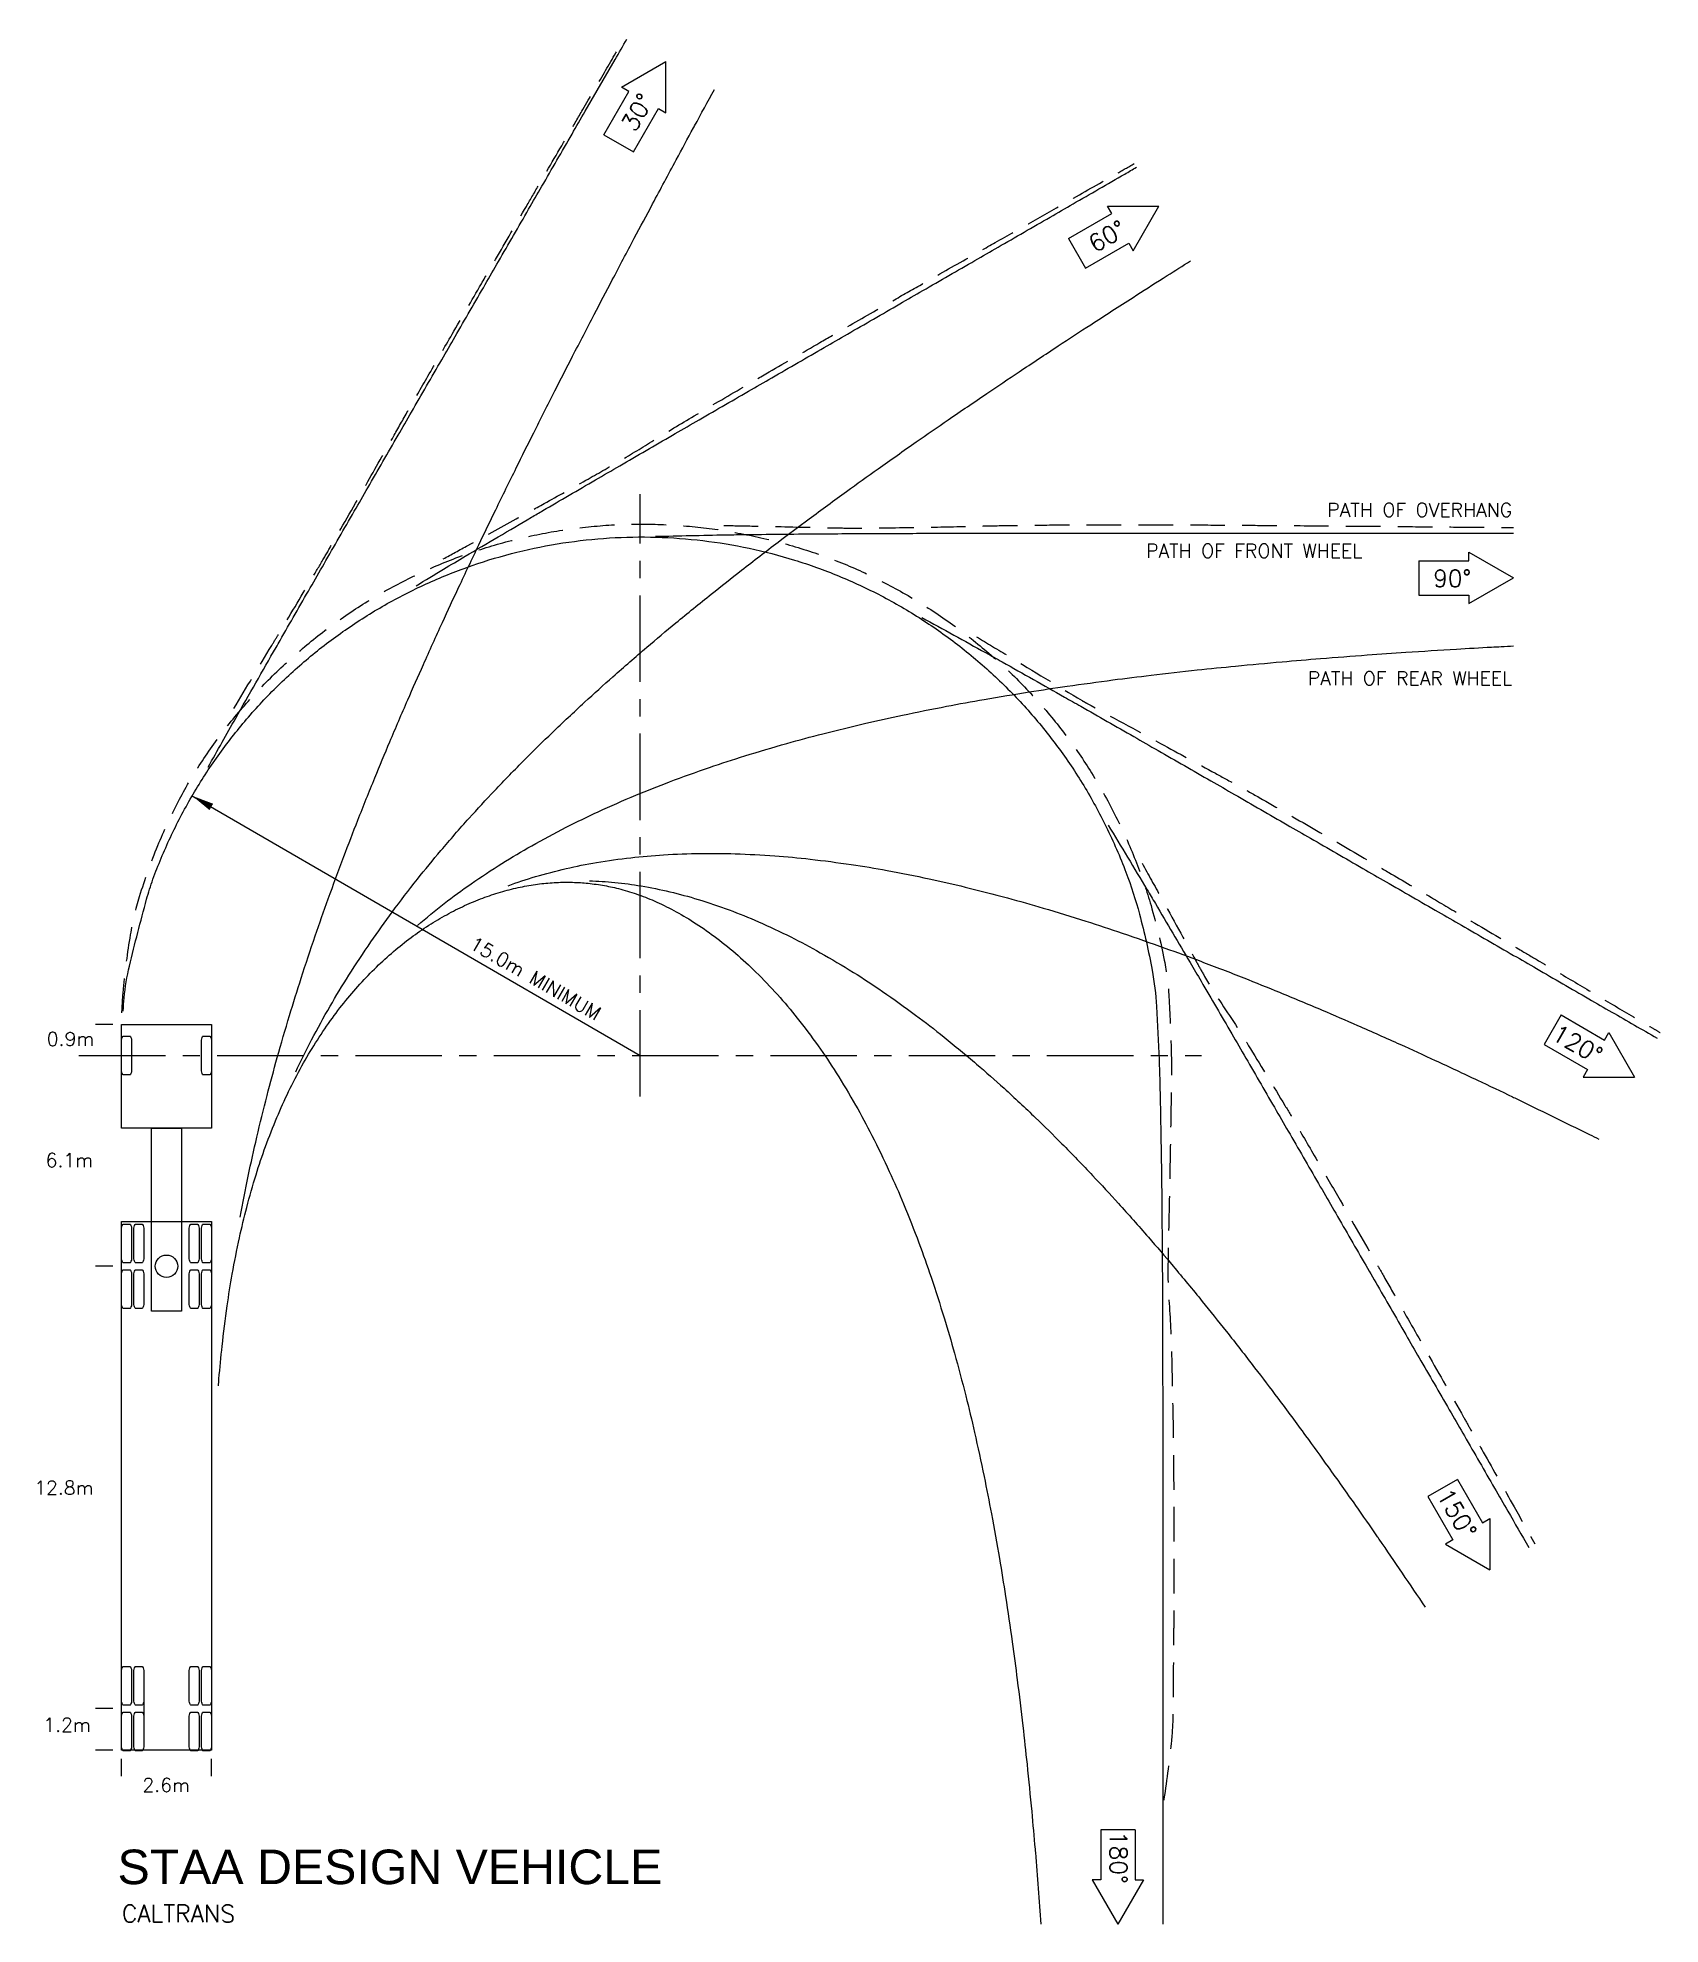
# Model space of a CAD drawing. Extents: x -17.4 to 29.5, y -25.1 to 29.5.
import ezdxf
from ezdxf.enums import TextEntityAlignment as Align

# ---------------------------------------------------------------- set-up
doc = ezdxf.new("R2010")
doc.units = 0
doc.header["$LTSCALE"] = 2
doc.header["$MEASUREMENT"] = 0
doc.linetypes.add('CENTER', pattern=[2, 1.25, -0.25, 0.25, -0.25])
doc.linetypes.add('DASHED', pattern=[0.75, 0.5, -0.25])
doc.layers.get('0').update_dxf_attribs({"linetype": 'CONTINUOUS'})
for name, color, linetype in [('DIMS', 1, 'CONTINUOUS'), ('OVERHANG', 2, 'DASHED'), ('TEXT', 4, 'CONTINUOUS'), ('VEHICLE', 7, 'CONTINUOUS'), ('WHEELS', 3, 'CONTINUOUS')]:
    doc.layers.add(name, color=color, linetype=linetype)
doc.styles.add('SANSSERIF', font='SAS_____.pfb', dxfattribs={"height": 2})
doc.styles.get("Standard").update_dxf_attribs({"font": 'ROMANS.shx'})

msp = doc.modelspace()

# ---------------------------------------------------------------- linework, layer by layer
msp.add_line((-14.355, -18.239), (-14.355, -19.561))
at = {"layer": 'DIMS', "linetype": 'CENTER'}
for p, q in [((0, -1.186), (0, 16.239)), ((-16.233, 0), (16.233, 0))]:
    msp.add_line(p, q, dxfattribs=at)
at = {"layer": 'DIMS'}
for p, q in [((-12.976, 7.525), (0, 0)), ((-15.25, 0.9), (-15.75, 0.9)), ((-15.25, -6.1), (-15.75, -6.1)), ((-15.25, -18.9), (-15.75, -18.9)), ((-15.25, -20.1), (-15.75, -20.1)), ((-15, -20.85), (-15, -20.35)), ((-12.4, -20.85), (-12.4, -20.35))]:
    msp.add_line(p, q, dxfattribs=at)
msp.add_solid([(-12.458, 7.101), (-12.351, 7.285), (-12.958, 7.514)], dxfattribs=at)
at = {"layer": 'OVERHANG', "flags": 128}
for points in [[(-11.755, 10.037, 0.00001), (-10.659, 11.861, 0.000053), (-10.462, 12.188, 0.000703), (-9.505, 13.787, 0.002035), (-9.177, 14.342, 0.002415), (-8.902, 14.815, 0.000674), (-7.93, 16.517, 0.000651), (-7.118, 17.948, -0.001245), (-6.692, 18.696, -0.000659), (-6.101, 19.725, -0.000591), (-5.44, 20.869, -0.000133), (-4.592, 22.333, -0.000275), (-4.183, 23.038, -0.000056), (-3.29, 24.572, -0.000136), (-2.922, 25.205, -0.000012), (-2.051, 26.7, -0.000026), (-1.66, 27.372, -0.000005), (-1.035, 28.444, 0.000008), (-0.448, 29.451, 0.00002)], [(-5.699, 14.367, -0.000218), (-4.983, 14.761, -0.000089), (-3.585, 15.529, 0.000154), (-2.777, 15.973, 0.002877), (-1.569, 16.646, 0.003517), (-0.588, 17.209, 0.007127), (0.395, 17.801, -0.006001), (1.561, 18.508, -0.000533), (2.979, 19.342, -0.001011), (3.728, 19.779, -0.000423), (5.199, 20.632, -0.000886), (5.903, 21.038, -0.000485), (7.249, 21.809, -0.000782), (8.085, 22.286, -0.000003), (9.424, 23.046, -0.000005), (10.271, 23.526, -0.000001), (11.364, 24.146, 0.000003), (12.456, 24.766, 0.000084), (13.776, 25.516, 0.00008), (14.292, 25.809, 0.000403)], [(-14.991, 1.235, -0.01449), (-14.945, 1.924, -0.017265), (-14.739, 3.495, -0.032751), (-14.478, 4.603, -0.023872), (-13.952, 6.074, -0.022265), (-13.361, 7.343, -0.024178), (-12.71, 8.456, -0.022593), (-11.932, 9.539, -0.022375), (-11.052, 10.558, -0.020888), (-10.078, 11.506, -0.021505), (-9.057, 12.344, -0.022107), (-7.951, 13.101, -0.022078), (-6.781, 13.757, -0.022386), (-5.563, 14.305, -0.022213), (-4.291, 14.746, -0.022019), (-2.988, 15.071, -0.022101), (-1.667, 15.28, -0.021972), (-0.318, 15.373, -0.022349), (1.011, 15.346, -0.021623), (2.325, 15.204, -0.021037), (3.659, 14.943, -0.021599), (4.976, 14.567, -0.022588), (6.199, 14.097, -0.022585), (7.376, 13.517, -0.021632), (8.547, 12.807, -0.020966), (9.638, 12.01, -0.021335), (10.641, 11.139, -0.022475), (11.577, 10.169, -0.022723), (12.412, 9.13, -0.022154), (13.143, 8.034, -0.021346), (13.8, 6.834, -0.02128), (14.357, 5.571, -0.022547), (14.776, 4.337, -0.022219), (15.16, 2.757, -0.033798), (15.295, 1.697, -0.008057), (15.358, 0.206, -0.01085), (15.364, -0.902, -0.000174), (15.336, -2.507, -0.000276), (15.318, -3.521, -0.001186), (15.281, -5.278, 0.002437), (15.265, -6.133, 0.022126), (15.294, -7.077, -0.012995), (15.372, -8.683, -0.000966), (15.41, -10.478, -0.002225), (15.421, -11.257, -0.000874), (15.435, -12.896, -0.001516), (15.438, -13.842, -0.000745), (15.438, -14.225, -0.00013), (15.432, -16.43, -0.001391), (15.43, -16.675, -0.000145), (15.409, -19.019, -0.024171), (15.359, -19.897, -0.012224), (15.133, -21.621)], [(2.415, 15.338, -0.000337), (3.282, 15.32, -0.000558), (5.093, 15.28, 0.001414), (5.808, 15.265, 0.00656), (6.44, 15.262, 0.0022), (8.326, 15.287, 0.002461), (9.804, 15.319, -0.003502), (10.842, 15.34, -0.001441), (12.175, 15.354, -0.001618), (13.361, 15.359, -0.000632), (15.044, 15.358, -0.001268), (15.882, 15.355, -0.000097), (17.315, 15.345, -0.000127), (18.404, 15.337, -0.000044), (20.236, 15.323, -0.000118), (20.925, 15.317, -0.000716), (22.185, 15.305, 0.000554), (23.445, 15.293, 0.000488), (24.69, 15.283, -0.000237), (25.26, 15.279, -0.00033)], [(9.728, 12.118, 0.000351), (10.661, 11.552, 0.00016), (12.786, 10.268, 0.007057), (12.835, 10.24, 0.003806), (12.911, 10.198, 0.000136), (15.05, 9.031, 0.00021), (16.638, 8.165, -0.000531), (17.267, 7.822, -0.004389), (17.901, 7.468, -0.001766), (19.466, 6.569, -0.000485), (21.043, 5.652, -0.00125), (21.655, 5.295, -0.00006), (22.885, 4.57, -0.000078), (23.838, 4.009, -0.000031), (25.456, 3.055, -0.000088), (26.019, 2.723, -0.00086), (27.108, 2.077, 0.000584), (28.197, 1.432, 0.000473), (29.272, 0.799, -0.000079), (29.505, 0.661, -0.000488)], [(14.518, 5.565, 0.000246), (15.061, 4.578, 0.000185), (16.082, 2.726, 0.000873), (16.299, 2.334, 0.021733), (16.762, 1.581, -0.01167), (17.652, 0.196, -0.001222), (18.65, -1.449, -0.003803), (18.966, -1.981, -0.000672), (19.621, -3.108, -0.000702), (20.244, -4.188, -0.000231), (21.316, -6.051, -0.00123), (21.516, -6.401, -0.00024), (21.956, -7.178, -0.000129), (22.774, -8.622, -0.000053), (23.817, -10.465, -0.000259), (24.03, -10.843, -0.000346), (24.387, -11.477, -0.000138), (25.28, -13.065, -0.000206), (25.879, -14.132, 0.00093)]]:
    msp.add_lwpolyline(points, format="xyb", dxfattribs=at)
at = {"layer": 'TEXT'}
for p, q in [((-0.544, 28.02), (0.743, 28.763)), ((0.743, 27.277), (0.743, 28.763)), ((-1.054, 26.641), (-0.329, 27.896)), ((-0.329, 27.896), (-0.544, 28.02)), ((-0.196, 26.146), (0.529, 27.401)), ((0.529, 27.401), (0.743, 27.277)), ((-1.054, 26.641), (-0.196, 26.146)), ((13.518, 24.576), (15.004, 24.576)), ((13.641, 24.361), (13.518, 24.576)), ((14.261, 23.289), (15.004, 24.576)), ((12.386, 23.637), (13.641, 24.361)), ((12.386, 23.637), (12.882, 22.779)), ((12.882, 22.779), (14.137, 23.503)), ((14.137, 23.503), (14.261, 23.289)), ((22.524, 14.314), (23.973, 14.314)), ((22.524, 14.314), (22.524, 13.324)), ((23.973, 14.562), (25.26, 13.819)), ((23.973, 14.314), (23.973, 14.562)), ((23.973, 13.076), (25.26, 13.819)), ((22.524, 13.324), (23.973, 13.324)), ((23.973, 13.324), (23.973, 13.076)), ((26.641, 1.173), (26.146, 0.315)), ((26.641, 1.173), (27.896, 0.448)), ((27.896, 0.448), (28.02, 0.663)), ((28.02, 0.663), (28.763, -0.624)), ((26.146, 0.315), (27.401, -0.41)), ((27.401, -0.41), (27.277, -0.624)), ((27.277, -0.624), (28.763, -0.624)), ((23.637, -12.267), (22.779, -12.763)), ((23.637, -12.267), (24.361, -13.522)), ((22.779, -12.763), (23.503, -14.018)), ((24.361, -13.522), (24.576, -13.399)), ((24.576, -13.399), (24.576, -14.884)), ((23.503, -14.018), (23.289, -14.142)), ((23.289, -14.142), (24.576, -14.884)), ((14.315, -22.404), (13.324, -22.404)), ((13.324, -22.404), (13.324, -23.854)), ((14.315, -22.404), (14.315, -23.854)), ((13.076, -23.854), (13.819, -25.14)), ((13.324, -23.854), (13.076, -23.854)), ((14.562, -23.854), (13.819, -25.14)), ((14.315, -23.854), (14.562, -23.854))]:
    msp.add_line(p, q, dxfattribs=at)
at = {"layer": 'VEHICLE'}
for points in [[(-12.4, 0.9), (-12.4, -2.1), (-15, -2.1), (-15, 0.9)], [(-13.267, -2.1), (-13.267, -7.4), (-14.133, -7.4), (-14.133, -2.1)], [(-12.4, -4.8), (-12.4, -20.1), (-15, -20.1), (-15, -4.8)]]:
    msp.add_lwpolyline(points, close=True, dxfattribs=at)
for points in [[(-14.71, -0.402, -0.14), (-14.745, -0.552, -0.24), (-14.765, -0.559), (-14.944, -0.559, -0.24), (-14.964, -0.552, -0.14), (-15, -0.402), (-15, 0.402, -0.14), (-14.964, 0.552, -0.24), (-14.944, 0.559), (-14.765, 0.559, -0.24), (-14.745, 0.552, -0.14), (-14.71, 0.402)], [(-12.4, -0.402, -0.14), (-12.436, -0.552, -0.24), (-12.456, -0.559), (-12.635, -0.559, -0.24), (-12.655, -0.552, -0.14), (-12.691, -0.402), (-12.691, 0.402, -0.14), (-12.655, 0.552, -0.24), (-12.635, 0.559), (-12.456, 0.559, -0.24), (-12.436, 0.552, -0.14), (-12.4, 0.402)], [(-15, -5.037, -0.14), (-14.964, -4.887, -0.24), (-14.944, -4.881), (-14.765, -4.881, -0.24), (-14.745, -4.887, -0.14), (-14.71, -5.037), (-14.71, -5.842, -0.14), (-14.745, -5.992, -0.24), (-14.765, -5.998), (-14.944, -5.998, -0.24), (-14.964, -5.992, -0.14), (-15, -5.842)], [(-14.646, -5.037, -0.14), (-14.61, -4.887, -0.24), (-14.59, -4.881), (-14.411, -4.881, -0.24), (-14.391, -4.887, -0.14), (-14.355, -5.037), (-14.355, -5.842, -0.14), (-14.391, -5.992, -0.24), (-14.411, -5.998), (-14.59, -5.998, -0.24), (-14.61, -5.992, -0.14), (-14.646, -5.842)], [(-13.045, -5.037, -0.14), (-13.009, -4.887, -0.24), (-12.989, -4.881), (-12.81, -4.881, -0.24), (-12.79, -4.887, -0.14), (-12.754, -5.037), (-12.754, -5.842, -0.14), (-12.79, -5.992, -0.24), (-12.81, -5.998), (-12.989, -5.998, -0.24), (-13.009, -5.992, -0.14), (-13.045, -5.842)], [(-12.691, -5.037, -0.14), (-12.655, -4.887, -0.24), (-12.635, -4.881), (-12.456, -4.881, -0.24), (-12.436, -4.887, -0.14), (-12.4, -5.037), (-12.4, -5.842, -0.14), (-12.436, -5.992, -0.24), (-12.456, -5.998), (-12.635, -5.998, -0.24), (-12.655, -5.992, -0.14), (-12.691, -5.842)], [(-15, -6.358, -0.14), (-14.964, -6.208, -0.24), (-14.944, -6.202), (-14.765, -6.202, -0.24), (-14.745, -6.208, -0.14), (-14.71, -6.358), (-14.71, -7.163, -0.14), (-14.745, -7.313, -0.24), (-14.765, -7.319), (-14.944, -7.319, -0.24), (-14.964, -7.313, -0.14), (-15, -7.163)], [(-14.646, -6.358, -0.14), (-14.61, -6.208, -0.24), (-14.59, -6.202), (-14.411, -6.202, -0.24), (-14.391, -6.208, -0.14), (-14.355, -6.358), (-14.355, -7.163, -0.14), (-14.391, -7.313, -0.24), (-14.411, -7.319), (-14.59, -7.319, -0.24), (-14.61, -7.313, -0.14), (-14.646, -7.163)], [(-13.045, -6.358, -0.14), (-13.009, -6.208, -0.24), (-12.989, -6.202), (-12.81, -6.202, -0.24), (-12.79, -6.208, -0.14), (-12.754, -6.358), (-12.754, -7.163, -0.14), (-12.79, -7.313, -0.24), (-12.81, -7.319), (-12.989, -7.319, -0.24), (-13.009, -7.313, -0.14), (-13.045, -7.163)], [(-12.691, -6.358, -0.14), (-12.655, -6.208, -0.24), (-12.635, -6.202), (-12.456, -6.202, -0.24), (-12.436, -6.208, -0.14), (-12.4, -6.358), (-12.4, -7.163, -0.14), (-12.436, -7.313, -0.24), (-12.456, -7.319), (-12.635, -7.319, -0.24), (-12.655, -7.313, -0.14), (-12.691, -7.163)], [(-15, -17.837, -0.14), (-14.964, -17.687, -0.24), (-14.944, -17.681), (-14.765, -17.681, -0.24), (-14.745, -17.687, -0.14), (-14.71, -17.837), (-14.71, -18.642, -0.14), (-14.745, -18.792, -0.24), (-14.765, -18.798), (-14.944, -18.798, -0.24), (-14.964, -18.792, -0.14), (-15, -18.642)], [(-14.646, -17.837, -0.14), (-14.61, -17.687, -0.24), (-14.59, -17.681), (-14.411, -17.681, -0.24), (-14.391, -17.687, -0.14), (-14.355, -17.837), (-14.355, -18.642, -0.14), (-14.391, -18.792, -0.24), (-14.411, -18.798), (-14.59, -18.798, -0.24), (-14.61, -18.792, -0.14), (-14.646, -18.642)], [(-13.045, -17.837, -0.14), (-13.009, -17.687, -0.24), (-12.989, -17.681), (-12.81, -17.681, -0.24), (-12.79, -17.687, -0.14), (-12.754, -17.837), (-12.754, -18.642, -0.14), (-12.79, -18.792, -0.24), (-12.81, -18.798), (-12.989, -18.798, -0.24), (-13.009, -18.792, -0.14), (-13.045, -18.642)], [(-12.691, -17.837, -0.14), (-12.655, -17.687, -0.24), (-12.635, -17.681), (-12.456, -17.681, -0.24), (-12.436, -17.687, -0.14), (-12.4, -17.837), (-12.4, -18.642, -0.14), (-12.436, -18.792, -0.24), (-12.456, -18.798), (-12.635, -18.798, -0.24), (-12.655, -18.792, -0.14), (-12.691, -18.642)], [(-15, -19.158, -0.14), (-14.964, -19.008, -0.24), (-14.944, -19.002), (-14.765, -19.002, -0.24), (-14.745, -19.008, -0.14), (-14.71, -19.158), (-14.71, -19.963, -0.14), (-14.745, -20.113, -0.24), (-14.765, -20.119), (-14.944, -20.119, -0.24), (-14.964, -20.113, -0.14), (-15, -19.963)], [(-14.646, -19.158, -0.14), (-14.61, -19.008, -0.24), (-14.59, -19.002), (-14.411, -19.002, -0.24), (-14.391, -19.008, -0.14), (-14.355, -19.158), (-14.355, -19.963, -0.14), (-14.391, -20.113, -0.24), (-14.411, -20.119), (-14.59, -20.119, -0.24), (-14.61, -20.113, -0.14), (-14.646, -19.963)], [(-13.045, -19.158, -0.14), (-13.009, -19.008, -0.24), (-12.989, -19.002), (-12.81, -19.002, -0.24), (-12.79, -19.008, -0.14), (-12.754, -19.158), (-12.754, -19.963, -0.14), (-12.79, -20.113, -0.24), (-12.81, -20.119), (-12.989, -20.119, -0.24), (-13.009, -20.113, -0.14), (-13.045, -19.963)], [(-12.691, -19.158, -0.14), (-12.655, -19.008, -0.24), (-12.635, -19.002), (-12.456, -19.002, -0.24), (-12.436, -19.008, -0.14), (-12.4, -19.158), (-12.4, -19.963, -0.14), (-12.436, -20.113, -0.24), (-12.456, -20.119), (-12.635, -20.119, -0.24), (-12.655, -20.113, -0.14), (-12.691, -19.963)]]:
    msp.add_lwpolyline(points, format="xyb", close=True, dxfattribs=at)
msp.add_circle((-13.7, -6.1), 0.325, dxfattribs=at)
at = {"layer": 'WHEELS', "flags": 128}
for points in [[(-12.498, 8.343, -0.000309), (-12.093, 9.065, -0.001557), (-11.699, 9.762, -0.000061), (-10.533, 11.807, -0.000618), (-10.418, 12.009, -0.000127), (-9.542, 13.536, -0.000281), (-9.143, 14.229, -0.000056), (-8.268, 15.75, -0.000126), (-7.876, 16.43, -0.000025), (-7.002, 17.946, -0.000056), (-6.613, 18.62, -0.000011), (-5.74, 20.132, -0.000025), (-5.354, 20.802, -0.000005), (-4.482, 22.312, -0.000011), (-4.097, 22.979, -0.000002), (-3.226, 24.487, -0.000005), (-2.842, 25.153, -0.000001), (-1.972, 26.66, -0.000002), (-1.589, 27.324, 0), (-0.726, 28.818, -0.000001), (-0.382, 29.413)], [(-11.568, -4.674, -0.005891), (-11.336, -3.489, -0.006181), (-11.088, -2.365, -0.005245), (-10.792, -1.16, -0.005719), (-10.497, -0.061, -0.004582), (-10.143, 1.157, -0.005128), (-9.805, 2.238, -0.003947), (-9.399, 3.462, -0.004501), (-9.024, 4.529, -0.003364), (-8.572, 5.756, -0.003898), (-8.166, 6.809, -0.002837), (-7.674, 8.037, -0.00333), (-7.242, 9.077, -0.002361), (-6.722, 10.29, -0.002789), (-6.271, 11.311, -0.002012), (-5.721, 12.529, -0.002373), (-5.244, 13.557, -0.001676), (-4.669, 14.773, -0.001993), (-4.178, 15.793, -0.001389), (-3.583, 17.007, -0.001664), (-3.079, 18.018, -0.001152), (-2.468, 19.229, -0.001384), (-1.954, 20.235, -0.000954), (-1.329, 21.443, -0.001149), (-0.806, 22.444, -0.000789), (-0.17, 23.649, -0.000952), (0.361, 24.646, -0.000652), (1.042, 25.917, -0.000894), (1.542, 26.843, -0.000432), (1.572, 26.899, -0.000006), (2.147, 27.953, -0.000763)], [(-6.484, 13.592, -0.000423), (-5.686, 14.074, -0.002326), (-5.062, 14.445, -0.000167), (-3.145, 15.575, -0.000966), (-2.815, 15.769, -0.000204), (-1.292, 16.657, -0.000444), (-0.59, 17.065, -0.00009), (0.931, 17.947, -0.0002), (1.616, 18.344, -0.00004), (3.133, 19.221, -0.00009), (3.81, 19.613, -0.000018), (5.324, 20.487, -0.00004), (5.995, 20.875, -0.000008), (7.506, 21.748, -0.000018), (8.175, 22.134, -0.000003), (9.683, 23.005, -0.000008), (10.35, 23.39, -0.000002), (11.858, 24.26, -0.000003), (12.522, 24.644, -0.000001), (14.017, 25.507, -0.000001), (14.354, 25.702, 0)], [(-9.964, -0.476, -0.011284), (-9.503, 0.454, -0.010032), (-8.97, 1.423, -0.010594), (-8.427, 2.32, -0.008835), (-7.791, 3.284, -0.009614), (-7.174, 4.148, -0.007648), (-6.444, 5.1, -0.008522), (-5.762, 5.931, -0.006538), (-4.95, 6.863, -0.007424), (-4.213, 7.662, -0.005537), (-3.33, 8.571, -0.006395), (-2.548, 9.339, -0.004646), (-1.606, 10.223, -0.00544), (-0.787, 10.962, -0.00385), (0.191, 11.812, -0.004541), (1.033, 12.518, -0.00327), (2.056, 13.351, -0.003853), (2.934, 14.044, -0.002717), (3.99, 14.856, -0.003228), (4.887, 15.529, -0.002246), (5.969, 16.323, -0.00269), (6.88, 16.977, -0.00186), (7.983, 17.754, -0.002234), (8.907, 18.393, -0.001538), (10.026, 19.155, -0.001852), (10.96, 19.782, -0.00127), (12.092, 20.532, -0.001533), (13.034, 21.148, -0.001049), (14.256, 21.938, -0.001477), (15.126, 22.495, -0.000655), (15.245, 22.57, -0.000013), (15.916, 22.995, -0.001104)], [(-14.956, 1.281, -0.005184), (-14.925, 1.666, -0.037157), (-14.773, 2.588, -0.006568), (-14.277, 4.52, -0.02157), (-14.093, 5.099, -0.021958), (-13.589, 6.31, -0.021649), (-12.972, 7.49, -0.022198), (-12.258, 8.604, -0.021875), (-11.437, 9.668, -0.022356), (-10.532, 10.647, -0.022094), (-9.532, 11.552, -0.022464), (-8.462, 12.36, -0.022269), (-7.315, 13.075, -0.02254), (-6.114, 13.681, -0.0224), (-4.856, 14.181, -0.022593), (-3.563, 14.564, -0.022494), (-2.234, 14.83, -0.02263), (-0.891, 14.975, -0.022561), (0.464, 14.998, -0.022657), (1.813, 14.899, -0.022608), (3.151, 14.678, -0.022675), (4.461, 14.337, -0.022641), (5.737, 13.878, -0.022688), (6.965, 13.307, -0.022664), (8.138, 12.625, -0.022696), (9.243, 11.841, -0.02268), (10.273, 10.959, -0.022702), (11.219, 9.988, -0.022691), (12.074, 8.935, -0.022707), (12.829, 7.809, -0.022699), (13.479, 6.618, -0.02271), (14.05, 5.302, -0.025502), (14.443, 4.086, -0.019914), (14.808, 2.469, -0.031282), (14.933, 1.421, -0.00413), (15.009, -0.128, -0.005711), (15.041, -1.249, -0.000351), (15.079, -3.479, -0.001878), (15.084, -3.896, -0.000311), (15.1, -5.797, -0.000845), (15.104, -6.497, -0.000177), (15.11, -8.259, -0.000387), (15.112, -9.066, -0.000078), (15.115, -10.823, -0.000174), (15.116, -11.614, -0.000035), (15.118, -13.365, -0.000078), (15.118, -14.146, -0.000015), (15.118, -15.893, -0.000035), (15.119, -16.668, -0.000007), (15.119, -18.412, -0.000015), (15.119, -19.184, -0.000003), (15.119, -20.926, -0.000007), (15.119, -21.695, -0.000001), (15.119, -23.436, -0.000003), (15.119, -24.203, -0.000001), (15.119, -25.14, -0.000001)], [(0.447, 15.024, -0.000764), (2.468, 15.067, -0.002416), (3.107, 15.076, -0.000226), (5.248, 15.097, -0.001026), (5.719, 15.1, -0.000218), (7.482, 15.108, -0.000473), (8.295, 15.111, -0.000096), (10.053, 15.114, -0.000214), (10.847, 15.115, -0.000043), (12.6, 15.117, -0.000095), (13.382, 15.118, -0.000019), (15.131, 15.118, -0.000042), (15.907, 15.118, -0.000008), (17.652, 15.119, -0.000019), (18.424, 15.119, -0.000004), (20.166, 15.119, -0.000008), (20.936, 15.119, -0.000002), (22.677, 15.119, -0.000004), (23.445, 15.119, -0.000001), (25.171, 15.119, 0), (25.26, 15.119, 0)], [(8.148, 12.674, -0.000599), (9.991, 11.658, -0.002278), (10.474, 11.389, -0.00026), (12.271, 10.373, -0.000984), (12.745, 10.104, -0.000209), (14.276, 9.229, -0.000453), (14.98, 8.825, -0.000092), (16.505, 7.949, -0.000204), (17.192, 7.554, -0.000041), (18.71, 6.678, -0.000091), (19.388, 6.288, -0.000018), (20.902, 5.414, -0.000041), (21.574, 5.027, -0.000008), (23.085, 4.155, -0.000018), (23.754, 3.769, -0.000004), (25.263, 2.898, -0.000008), (25.929, 2.513, -0.000002), (27.437, 1.642, -0.000004), (28.102, 1.258, -0.000001), (29.413, 0.502, -0.000002)], [(-6.443, 3.763, -0.012899), (-5.668, 4.397, -0.013399), (-4.891, 4.967, -0.011307), (-3.997, 5.557, -0.012113), (-3.138, 6.068, -0.009744), (-2.139, 6.604, -0.010718), (-1.213, 7.053, -0.008295), (-0.128, 7.53, -0.009328), (0.852, 7.92, -0.007), (2.008, 8.336, -0.008028), (3.027, 8.669, -0.005854), (4.239, 9.028, -0.006825), (5.286, 9.31, -0.004836), (6.526, 9.613, -0.00569), (7.584, 9.848, -0.004095), (8.862, 10.105, -0.004818), (9.951, 10.304, -0.003398), (11.252, 10.52, -0.004034), (12.352, 10.686, -0.002807), (13.672, 10.867, -0.003358), (14.778, 11.004, -0.002322), (16.111, 11.155, -0.002788), (17.223, 11.268, -0.001919), (18.565, 11.393, -0.002311), (19.681, 11.487, -0.001584), (21.03, 11.591, -0.001912), (22.149, 11.668, -0.001307), (23.612, 11.761, -0.001889), (24.625, 11.818, -0.000769), (24.907, 11.833, -0.000016), (25.26, 11.85, -0.001209)], [(13.537, 6.667, -0.000453), (14.659, 4.803, -0.002074), (14.903, 4.394, -0.000288), (15.908, 2.687, -0.000914), (16.224, 2.148, -0.000193), (17.111, 0.626, -0.000419), (17.518, -0.074, -0.000085), (18.399, -1.595, -0.000189), (18.796, -2.28, -0.000038), (19.673, -3.797, -0.000084), (20.064, -4.473, -0.000017), (20.939, -5.986, -0.000037), (21.326, -6.658, -0.000007), (22.199, -8.168, -0.000017), (22.585, -8.836, -0.000003), (23.456, -10.345, -0.000007), (23.841, -11.011, -0.000001), (24.711, -12.519, -0.000003), (25.095, -13.184, -0.000001), (25.702, -14.235, -0.000001)], [(-3.822, 4.912, -0.016301), (-3.025, 5.176, -0.014928), (-2.143, 5.408, -0.015152), (-1.262, 5.584, -0.013051), (-0.272, 5.724, -0.01372), (0.676, 5.807, -0.011215), (1.754, 5.847, -0.012162), (2.749, 5.838, -0.009521), (3.892, 5.778, -0.010598), (4.916, 5.682, -0.008016), (6.104, 5.526, -0.009127), (7.143, 5.354, -0.006691), (8.361, 5.112, -0.00776), (9.405, 4.873, -0.005521), (10.625, 4.559, -0.006471), (11.659, 4.267, -0.004672), (12.895, 3.887, -0.005483), (13.941, 3.543, -0.003871), (15.18, 3.109, -0.004588), (16.219, 2.725, -0.003193), (17.457, 2.245, -0.003817), (18.488, 1.83, -0.002639), (19.723, 1.313, -0.003167), (20.747, 0.87, -0.002179), (21.977, 0.323, -0.002623), (22.995, -0.142, -0.001797), (24.22, -0.714, -0.002169), (25.232, -1.197, -0.001482), (25.295, -1.228, -0.000043), (27.459, -2.287, -0.001059), (27.727, -2.419, -0.001508)], [(-12.199, -9.561, -0.000717), (-12.183, -9.358, -0.008155), (-12.092, -8.409, -0.006645), (-11.946, -7.249, -0.009827), (-11.798, -6.324, -0.008617), (-11.591, -5.276, -0.011278), (-11.38, -4.396, -0.010397), (-11.111, -3.452, -0.01253), (-10.835, -2.633, -0.011967), (-10.505, -1.79, -0.013608), (-10.168, -1.043, -0.013333), (-9.783, -0.3, -0.014535), (-9.389, 0.366, -0.01451), (-8.957, 1.009, -0.015333), (-8.515, 1.588, -0.01552), (-8.045, 2.132, -0.01602), (-7.566, 2.619, -0.016386), (-7.068, 3.064, -0.016614), (-6.563, 3.459, -0.017128), (-6.049, 3.808, -0.017127), (-5.53, 4.11, -0.017765), (-5.011, 4.366, -0.017574), (-4.49, 4.578, -0.018314), (-3.977, 4.746, -0.017962), (-3.467, 4.872, -0.018718), (-2.97, 4.957, -0.018372), (-2.484, 5.004, -0.018812), (-2.009, 5.013, -0.019277), (-1.56, 4.989, -0.018416), (-1.094, 4.927, -0.021449), (-0.629, 4.828, -0.018902), (-0.112, 4.673, -0.021238), (0.406, 4.472, -0.018813), (0.971, 4.198, -0.019626), (1.547, 3.862, -0.018135), (2.14, 3.452, -0.017525), (2.754, 2.961, -0.016994), (3.35, 2.412, -0.01526), (3.972, 1.761, -0.015507), (4.543, 1.083, -0.013062), (5.145, 0.282, -0.013826), (5.671, -0.505, -0.011051), (6.23, -1.438, -0.012094), (6.701, -2.313, -0.009275), (7.206, -3.354, -0.01044), (7.617, -4.296, -0.007723), (8.061, -5.423, -0.008887), (8.414, -6.415, -0.00636), (8.793, -7.594, -0.007415), (9.091, -8.613, -0.005372), (9.417, -9.847, -0.006283), (9.671, -10.909, -0.004444), (9.947, -12.18, -0.005257), (10.159, -13.259, -0.003662), (10.391, -14.559, -0.004372), (10.567, -15.651, -0.003023), (10.76, -16.969, -0.003626), (10.907, -18.071, -0.002494), (11.067, -19.403, -0.003002), (11.189, -20.512, -0.002057), (11.324, -21.881, -0.002589), (11.422, -22.969, -0.001587), (11.43, -23.067, -0.000057), (11.592, -25.14, -0.003026)], [(-1.468, 5.052, -0.01834), (-0.735, 5.008, -0.017438), (0.031, 4.906, -0.016404), (0.856, 4.739, -0.016262), (1.675, 4.516, -0.014311), (2.57, 4.213, -0.014778), (3.418, 3.87, -0.012271), (4.355, 3.43, -0.013136), (5.21, 2.975, -0.010397), (6.166, 2.406, -0.011468), (7.01, 1.853, -0.008738), (7.966, 1.17, -0.009888), (8.788, 0.534, -0.007284), (9.73, -0.247, -0.008411), (10.525, -0.949, -0.006003), (11.436, -1.802, -0.007016), (12.196, -2.552, -0.005075), (13.088, -3.475, -0.005944), (13.832, -4.28, -0.004201), (14.699, -5.257, -0.004973), (15.416, -6.095, -0.003462), (16.259, -7.116, -0.004137), (16.951, -7.98, -0.00286), (17.772, -9.034, -0.003432), (18.444, -9.921, -0.00236), (19.244, -11.002, -0.002841), (19.899, -11.906, -0.001947), (20.688, -13.018, -0.0024), (21.321, -13.926, -0.001553), (21.368, -13.995, -0.000054), (22.707, -15.963, -0.003034)]]:
    msp.add_lwpolyline(points, format="xyb", dxfattribs=at)

# ---------------------------------------------------------------- texts
at = {"layer": 'TEXT'}
for s, height, rotation, p in [('30%%d', 0.4953, 60, (-0.143, 26.693)), ('60%%d', 0.4953, 30, (13.156, 23.219)), ('15.0m MINIMUM', 0.4, 330, (-4.972, 3.121)), ('120%%d', 0.4953, 330, (26.325, 0.494)), ('150%%d', 0.4953, 300, (23.027, -12.713)), ('180%%d', 0.4953, 270, (13.587, -22.44))]:
    msp.add_text(s, height=height, rotation=rotation, dxfattribs=at).set_placement(p)
for s, p in [('PATH OF OVERHANG', (25.223, 15.587)), ('PATH OF FRONT WHEEL', (20.887, 14.403)), ('PATH OF REAR WHEEL', (25.223, 10.715)), ('0.9m', (-15.793, 0.279)), ('6.1m', (-15.826, -3.231)), ('12.8m', (-15.814, -12.708)), ('1.2m', (-15.893, -19.57)), ('2.6m', (-13.026, -21.311))]:
    msp.add_text(s, height=0.4, dxfattribs=at).set_placement(p, align=Align.RIGHT)
for s, height, p in [('90%%d', 0.4953, (22.936, 13.557)), ('CALTRANS', 0.5, (-14.994, -25.082))]:
    msp.add_text(s, height=height, dxfattribs=at).set_placement(p)
at = {"layer": 'TEXT', "style": 'SANSSERIF'}
msp.add_text('STAA DESIGN VEHICLE', height=1, dxfattribs=at).set_placement((-15.117, -23.98))

doc.saveas('drawing.dxf')
